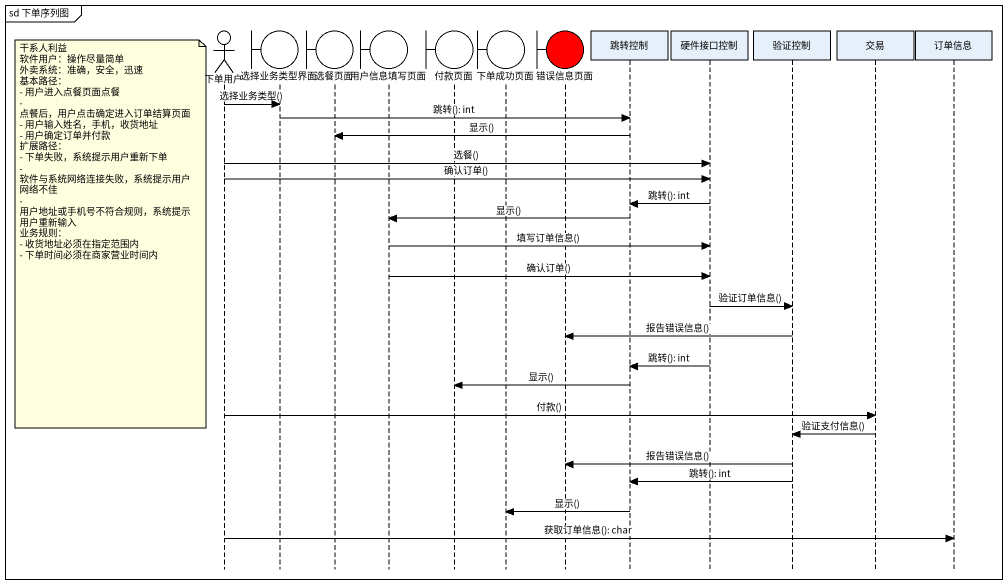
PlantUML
@startuml
mainframe sd 下单序列图
hide footbox
actor 下单用户
boundary 选择业务类型界面
boundary 选餐页面
boundary 用户信息填写页面
boundary 付款页面
boundary 下单成功页面
boundary 错误信息页面 #FF0000
participant 跳转控制
participant 硬件接口控制
participant 验证控制
participant 交易
participant 订单信息

下单用户 -> 选择业务类型界面 : 选择业务类型()
选择业务类型界面 -> 跳转控制 : 跳转(): int
跳转控制 -> 选餐页面 : 显示()
下单用户 -> 硬件接口控制 : 选餐()
下单用户 -> 硬件接口控制 : 确认订单()
硬件接口控制 -> 跳转控制 : 跳转(): int
跳转控制 -> 用户信息填写页面 : 显示()
note left of 下单用户
  干系人利益
  软件用户：操作尽量简单
  外卖系统：准确，安全，迅速
  基本路径：
  - 用户进入点餐页面点餐
  - 点餐后，用户点击确定进入订单结算页面
  - 用户输入姓名，手机，收货地址
  - 用户确定订单并付款
  扩展路径：
  - 下单失败，系统提示用户重新下单
  - 软件与系统网络连接失败，系统提示用户网络不佳
  - 用户地址或手机号不符合规则，系统提示用户重新输入
  业务规则：
  - 收货地址必须在指定范围内
  - 下单时间必须在商家营业时间内
end note
用户信息填写页面 -> 硬件接口控制 : 填写订单信息()
用户信息填写页面 -> 硬件接口控制 : 确认订单()
硬件接口控制 -> 验证控制 : 验证订单信息()
验证控制 -> 错误信息页面 : 报告错误信息()
硬件接口控制 -> 跳转控制 : 跳转(): int
跳转控制 -> 付款页面 : 显示()
下单用户 -> 交易 : 付款()
交易 -> 验证控制 : 验证支付信息()
验证控制 -> 错误信息页面 : 报告错误信息()
验证控制 -> 跳转控制 : 跳转(): int
跳转控制 -> 下单成功页面 : 显示()
下单用户 -> 订单信息 : 获取订单信息(): char
@enduml
